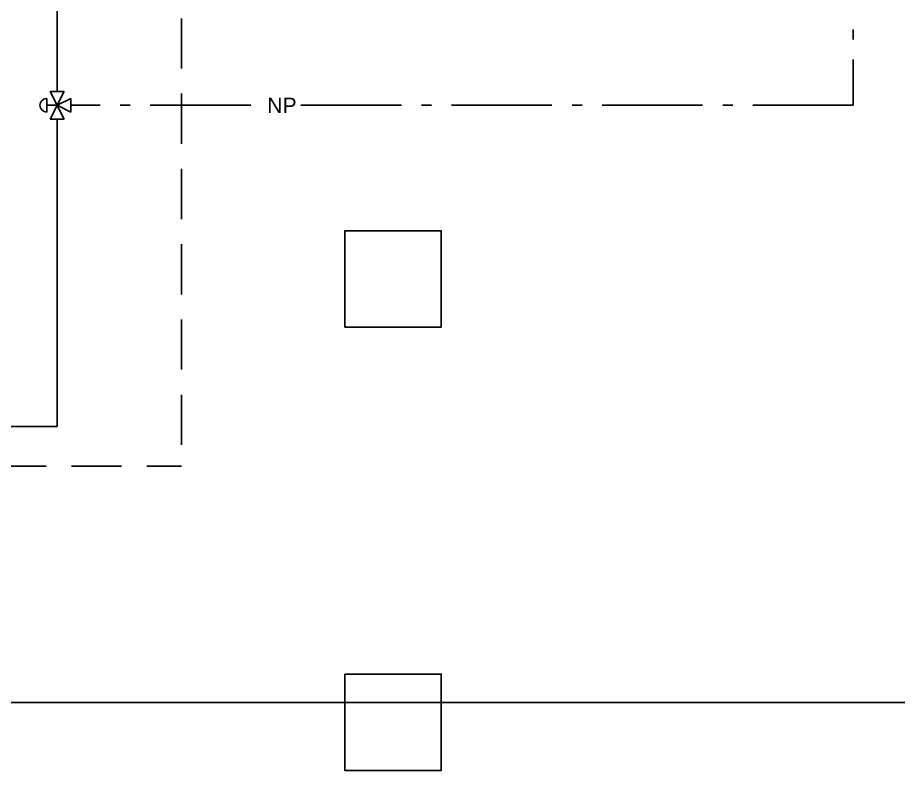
# Model space of a CAD drawing. Header units: millimetres. Extents: x -212361 to 39086, y -42 to 136893.
# Drawn here: x -97215 to -91646, y 68130 to 72893 of the extents above; entities that cross this region are included whole.
import ezdxf

# ---------------------------------------------------------------- set-up
doc = ezdxf.new("R2010")
doc.units = ezdxf.units.MM
doc.header["$LTSCALE"] = 25
doc.linetypes.add('schedules_symbols_notes$0$DASHED', pattern=[0.75, 0.5, -0.25])
doc.linetypes.add('schedules_symbols_notes$0$DCW', pattern=[1.5, 1, -0.2, 0.1, -0.2])
for name, color, linetype in [('schedules_symbols_notes$0$M-EXISTING', 14, 'Continuous'), ('schedules_symbols_notes$0$M-PIPE-HWTR-SUPP', 2, 'Continuous'), ('schedules_symbols_notes$0$P-ANNO', 11, 'Continuous'), ('schedules_symbols_notes$0$P-DOMW-DCW', 1, 'schedules_symbols_notes$0$DCW')]:
    doc.layers.add(name, color=color, linetype=linetype)
doc.styles.add('schedules_symbols_notes$0$Standard', font='arial.ttf')

# ---------------------------------------------------------------- blocks, each defined once
blk = doc.blocks.new('*U224')
blk.add_wipeout([(0, 0), (-1.72, -3.44), (1.72, -3.44)])
blk.add_line((1.72, -3.44), (-1.72, -3.44))
blk.add_wipeout([(-3.44, 1.72), (-3.44, -1.72), (0, 0), (3.44, 1.72), (3.44, -1.72)])
blk.add_wipeout([(3.44, -1.72), (3.44, 1.72), (-3.44, -1.72), (-3.44, 1.72)])
for p, q in [((-1.72, 2.55), (1.72, 2.55)), ((0, 0), (0, 2.55)), ((-3.44, 1.72), (-3.44, -1.72)), ((-3.44, -1.72), (3.44, 1.72)), ((-3.44, 1.72), (3.44, -1.72)), ((3.44, 1.72), (3.44, -1.72)), ((0, 0), (-1.72, -3.44)), ((0, 0), (1.72, -3.44))]:
    blk.add_line(p, q)
blk.add_arc((0, 2.55), 1.72, 0, 180)
blk = doc.blocks.new('*U325')
at = {"layer": 'Defpoints'}
blk.add_lwpolyline([(-12, -12), (12, -12), (12, 12), (-12, 12)], close=True, dxfattribs=at)
blk = doc.blocks.new('*U327')
at = {"layer": 'Defpoints', "color": 0, "linetype": 'ByBlock', "lineweight": -2, "transparency": 16777216}
for p in [(446.4, 331.2), (446.4, 220.8)]:
    blk.add_blockref('*U325', p, dxfattribs=at)
blk = doc.blocks.new('schedules_symbols_notes')
at = {"layer": 'schedules_symbols_notes$0$M-EXISTING'}
blk.add_line((-3975.83, 2699.21), (-3574.97, 2699.21), dxfattribs=at)
at = {"layer": 'schedules_symbols_notes$0$M-PIPE-HWTR-SUPP'}
for p in [(-3817.54, 2916.56), (-3961.02, 2767.99)]:
    blk.add_line(p, (-3817.54, 2767.99), dxfattribs=at)
at = {"layer": 'schedules_symbols_notes$0$M-PIPE-HWTR-SUPP', "linetype": 'schedules_symbols_notes$0$DASHED'}
for p in [(-3786.54, 2869.61), (-3926.5, 2758.03)]:
    blk.add_line(p, (-3786.54, 2758.03), dxfattribs=at)
at = {"layer": 'schedules_symbols_notes$0$P-DOMW-DCW'}
for p, q in [((-3619.35, 2896.82), (-3619.35, 2847.95)), ((-3619.35, 2847.95), (-3817.54, 2847.95))]:
    blk.add_line(p, q, dxfattribs=at)
at = {"layer": 'schedules_symbols_notes$0$M-PIPE-HWTR-SUPP', "rotation": 90}
blk.add_blockref('*U224', (-3817.54, 2847.95), dxfattribs=at)
at = {"layer": 'schedules_symbols_notes$0$P-ANNO', "insert": (-3761.58, 2847.95), "char_height": 3.78, "attachment_point": 5, "style": 'schedules_symbols_notes$0$Standard', "bg_fill": 3, "box_fill_scale": 1.2, "bg_fill_color": 256, "bg_fill_transparency": 0}
blk.add_mtext('NP', dxfattribs=at)
at = {"layer": 'Defpoints'}
blk.add_blockref('*U327', (-4180.32, 2473.5), dxfattribs=at)

msp = doc.modelspace()

# ---------------------------------------------------------------- block references
at = {"xscale": 25.4, "yscale": 25.4, "zscale": 25.4}
msp.add_blockref('schedules_symbols_notes', (0, 0), dxfattribs=at)

doc.saveas('drawing.dxf')
